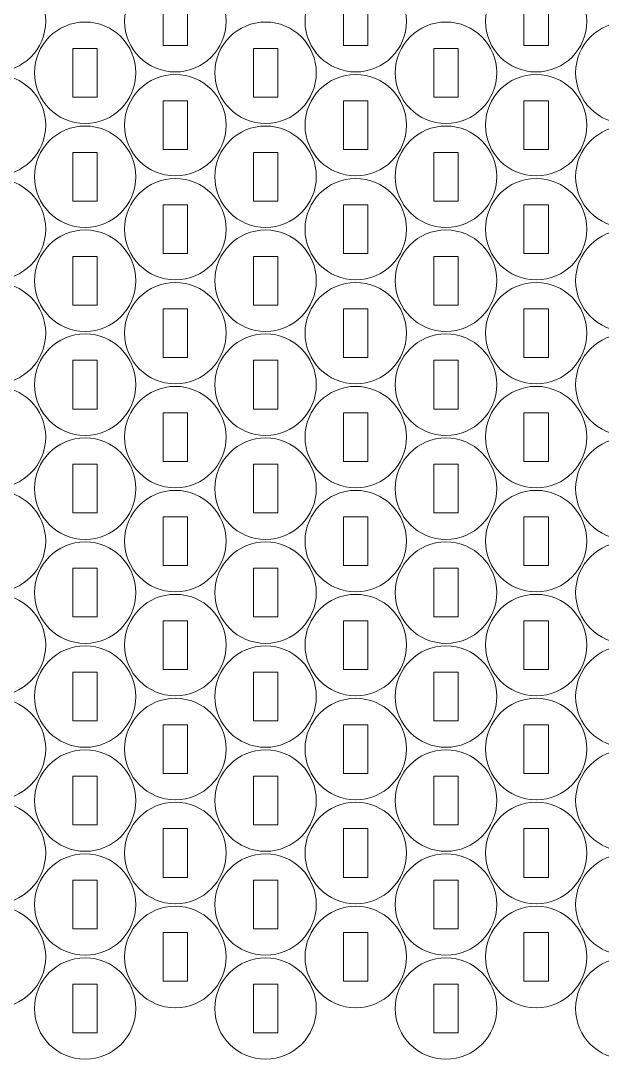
# Model space of a CAD drawing. Header units: millimetres. Extents: x -300 to 301, y -200 to 200.
# Drawn here: x 152.9 to 224.5, y -197.9 to -69.9 of the extents above; entities that cross this region are included whole.
import ezdxf

# ---------------------------------------------------------------- set-up
doc = ezdxf.new("R2010")
doc.units = ezdxf.units.MM
doc.header["$MEASUREMENT"] = 0
doc.layers.add('Camada 1', color=7, linetype='Continuous')

msp = doc.modelspace()

# ---------------------------------------------------------------- linework, layer by layer
at = {"layer": 'Camada 1', "lineweight": 20}
for points in [[(155.9204, -69.9993), (155.9204, -73.451), (153.1221, -76.2493), (149.6704, -76.2493), (149.6704, -76.2493), (146.2187, -76.2493), (143.4204, -73.451), (143.4204, -69.9993), (143.4204, -69.9993), (143.4204, -66.5476), (146.2187, -63.7493), (149.6704, -63.7493), (149.6704, -63.7493), (153.1221, -63.7493), (155.9204, -66.5476), (155.9204, -69.9993)], [(178.1454, -69.9993), (178.1454, -73.451), (175.3471, -76.2493), (171.8954, -76.2493), (171.8954, -76.2493), (168.4437, -76.2493), (165.6454, -73.451), (165.6454, -69.9993), (165.6454, -69.9993), (165.6454, -66.5476), (168.4437, -63.7493), (171.8954, -63.7493), (171.8954, -63.7493), (175.3471, -63.7493), (178.1454, -66.5476), (178.1454, -69.9993)], [(200.3704, -69.9993), (200.3704, -73.451), (197.5721, -76.2493), (194.1204, -76.2493), (194.1204, -76.2493), (190.6687, -76.2493), (187.8704, -73.451), (187.8704, -69.9993), (187.8704, -69.9993), (187.8704, -66.5476), (190.6687, -63.7493), (194.1204, -63.7493), (194.1204, -63.7493), (197.5721, -63.7493), (200.3704, -66.5476), (200.3704, -69.9993)], [(222.5954, -69.9993), (222.5954, -73.451), (219.7971, -76.2493), (216.3454, -76.2493), (216.3454, -76.2493), (212.8937, -76.2493), (210.0954, -73.451), (210.0954, -69.9993), (210.0954, -69.9993), (210.0954, -66.5476), (212.8937, -63.7493), (216.3454, -63.7493), (216.3454, -63.7493), (219.7971, -63.7493), (222.5954, -66.5476), (222.5954, -69.9993)], [(173.3954, -66.9993), (173.3954, -66.9993), (173.3954, -72.9993), (173.3954, -72.9993), (173.3954, -72.9993), (173.3954, -72.9993), (170.3954, -72.9993), (170.3954, -72.9993), (170.3954, -72.9993), (170.3954, -72.9993), (170.3954, -66.9993), (170.3954, -66.9993), (170.3954, -66.9993), (170.3954, -66.9993), (173.3954, -66.9993), (173.3954, -66.9993)], [(195.6204, -66.9993), (195.6204, -66.9993), (195.6204, -72.9993), (195.6204, -72.9993), (195.6204, -72.9993), (195.6204, -72.9993), (192.6204, -72.9993), (192.6204, -72.9993), (192.6204, -72.9993), (192.6204, -72.9993), (192.6204, -66.9993), (192.6204, -66.9993), (192.6204, -66.9993), (192.6204, -66.9993), (195.6204, -66.9993), (195.6204, -66.9993)], [(217.8454, -66.9993), (217.8454, -66.9993), (217.8454, -72.9993), (217.8454, -72.9993), (217.8454, -72.9993), (217.8454, -72.9993), (214.8454, -72.9993), (214.8454, -72.9993), (214.8454, -72.9993), (214.8454, -72.9993), (214.8454, -66.9993), (214.8454, -66.9993), (214.8454, -66.9993), (214.8454, -66.9993), (217.8454, -66.9993), (217.8454, -66.9993)], [(167.0329, -76.3493), (167.0329, -79.801), (164.2346, -82.5993), (160.7829, -82.5993), (160.7829, -82.5993), (157.3312, -82.5993), (154.5329, -79.801), (154.5329, -76.3493), (154.5329, -76.3493), (154.5329, -72.8976), (157.3312, -70.0993), (160.7829, -70.0993), (160.7829, -70.0993), (164.2346, -70.0993), (167.0329, -72.8976), (167.0329, -76.3493)], [(189.2579, -76.3493), (189.2579, -79.801), (186.4596, -82.5993), (183.0079, -82.5993), (183.0079, -82.5993), (179.5562, -82.5993), (176.7579, -79.801), (176.7579, -76.3493), (176.7579, -76.3493), (176.7579, -72.8976), (179.5562, -70.0993), (183.0079, -70.0993), (183.0079, -70.0993), (186.4596, -70.0993), (189.2579, -72.8976), (189.2579, -76.3493)], [(211.4829, -76.3493), (211.4829, -79.801), (208.6846, -82.5993), (205.2329, -82.5993), (205.2329, -82.5993), (201.7812, -82.5993), (198.9829, -79.801), (198.9829, -76.3493), (198.9829, -76.3493), (198.9829, -72.8976), (201.7812, -70.0993), (205.2329, -70.0993), (205.2329, -70.0993), (208.6846, -70.0993), (211.4829, -72.8976), (211.4829, -76.3493)], [(233.7079, -76.3493), (233.7079, -79.801), (230.9096, -82.5993), (227.4579, -82.5993), (227.4579, -82.5993), (224.0062, -82.5993), (221.2079, -79.801), (221.2079, -76.3493), (221.2079, -76.3493), (221.2079, -72.8976), (224.0062, -70.0993), (227.4579, -70.0993), (227.4579, -70.0993), (230.9096, -70.0993), (233.7079, -72.8976), (233.7079, -76.3493)], [(162.2829, -73.3493), (162.2829, -73.3493), (162.2829, -79.3493), (162.2829, -79.3493), (162.2829, -79.3493), (162.2829, -79.3493), (159.2829, -79.3493), (159.2829, -79.3493), (159.2829, -79.3493), (159.2829, -79.3493), (159.2829, -73.3493), (159.2829, -73.3493), (159.2829, -73.3493), (159.2829, -73.3493), (162.2829, -73.3493), (162.2829, -73.3493)], [(184.5079, -73.3493), (184.5079, -73.3493), (184.5079, -79.3493), (184.5079, -79.3493), (184.5079, -79.3493), (184.5079, -79.3493), (181.5079, -79.3493), (181.5079, -79.3493), (181.5079, -79.3493), (181.5079, -79.3493), (181.5079, -73.3493), (181.5079, -73.3493), (181.5079, -73.3493), (181.5079, -73.3493), (184.5079, -73.3493), (184.5079, -73.3493)], [(206.7329, -73.3493), (206.7329, -73.3493), (206.7329, -79.3493), (206.7329, -79.3493), (206.7329, -79.3493), (206.7329, -79.3493), (203.7329, -79.3493), (203.7329, -79.3493), (203.7329, -79.3493), (203.7329, -79.3493), (203.7329, -73.3493), (203.7329, -73.3493), (203.7329, -73.3493), (203.7329, -73.3493), (206.7329, -73.3493), (206.7329, -73.3493)], [(155.9204, -82.811), (155.9204, -86.2627), (153.1221, -89.061), (149.6704, -89.061), (149.6704, -89.061), (146.2187, -89.061), (143.4204, -86.2627), (143.4204, -82.811), (143.4204, -82.811), (143.4204, -79.3593), (146.2187, -76.561), (149.6704, -76.561), (149.6704, -76.561), (153.1221, -76.561), (155.9204, -79.3593), (155.9204, -82.811)], [(178.1454, -82.811), (178.1454, -86.2627), (175.3471, -89.061), (171.8954, -89.061), (171.8954, -89.061), (168.4437, -89.061), (165.6454, -86.2627), (165.6454, -82.811), (165.6454, -82.811), (165.6454, -79.3593), (168.4437, -76.561), (171.8954, -76.561), (171.8954, -76.561), (175.3471, -76.561), (178.1454, -79.3593), (178.1454, -82.811)], [(200.3704, -82.811), (200.3704, -86.2627), (197.5721, -89.061), (194.1204, -89.061), (194.1204, -89.061), (190.6687, -89.061), (187.8704, -86.2627), (187.8704, -82.811), (187.8704, -82.811), (187.8704, -79.3593), (190.6687, -76.561), (194.1204, -76.561), (194.1204, -76.561), (197.5721, -76.561), (200.3704, -79.3593), (200.3704, -82.811)], [(222.5954, -82.811), (222.5954, -86.2627), (219.7971, -89.061), (216.3454, -89.061), (216.3454, -89.061), (212.8937, -89.061), (210.0954, -86.2627), (210.0954, -82.811), (210.0954, -82.811), (210.0954, -79.3593), (212.8937, -76.561), (216.3454, -76.561), (216.3454, -76.561), (219.7971, -76.561), (222.5954, -79.3593), (222.5954, -82.811)], [(173.3954, -79.811), (173.3954, -79.811), (173.3954, -85.811), (173.3954, -85.811), (173.3954, -85.811), (173.3954, -85.811), (170.3954, -85.811), (170.3954, -85.811), (170.3954, -85.811), (170.3954, -85.811), (170.3954, -79.811), (170.3954, -79.811), (170.3954, -79.811), (170.3954, -79.811), (173.3954, -79.811), (173.3954, -79.811)], [(195.6204, -79.811), (195.6204, -79.811), (195.6204, -85.811), (195.6204, -85.811), (195.6204, -85.811), (195.6204, -85.811), (192.6204, -85.811), (192.6204, -85.811), (192.6204, -85.811), (192.6204, -85.811), (192.6204, -79.811), (192.6204, -79.811), (192.6204, -79.811), (192.6204, -79.811), (195.6204, -79.811), (195.6204, -79.811)], [(217.8454, -79.811), (217.8454, -79.811), (217.8454, -85.811), (217.8454, -85.811), (217.8454, -85.811), (217.8454, -85.811), (214.8454, -85.811), (214.8454, -85.811), (214.8454, -85.811), (214.8454, -85.811), (214.8454, -79.811), (214.8454, -79.811), (214.8454, -79.811), (214.8454, -79.811), (217.8454, -79.811), (217.8454, -79.811)], [(167.0329, -89.161), (167.0329, -92.6127), (164.2346, -95.411), (160.7829, -95.411), (160.7829, -95.411), (157.3312, -95.411), (154.5329, -92.6127), (154.5329, -89.161), (154.5329, -89.161), (154.5329, -85.7093), (157.3312, -82.911), (160.7829, -82.911), (160.7829, -82.911), (164.2346, -82.911), (167.0329, -85.7093), (167.0329, -89.161)], [(189.2579, -89.161), (189.2579, -92.6127), (186.4596, -95.411), (183.0079, -95.411), (183.0079, -95.411), (179.5562, -95.411), (176.7579, -92.6127), (176.7579, -89.161), (176.7579, -89.161), (176.7579, -85.7093), (179.5562, -82.911), (183.0079, -82.911), (183.0079, -82.911), (186.4596, -82.911), (189.2579, -85.7093), (189.2579, -89.161)], [(211.4829, -89.161), (211.4829, -92.6127), (208.6846, -95.411), (205.2329, -95.411), (205.2329, -95.411), (201.7812, -95.411), (198.9829, -92.6127), (198.9829, -89.161), (198.9829, -89.161), (198.9829, -85.7093), (201.7812, -82.911), (205.2329, -82.911), (205.2329, -82.911), (208.6846, -82.911), (211.4829, -85.7093), (211.4829, -89.161)], [(233.7079, -89.161), (233.7079, -92.6127), (230.9096, -95.411), (227.4579, -95.411), (227.4579, -95.411), (224.0062, -95.411), (221.2079, -92.6127), (221.2079, -89.161), (221.2079, -89.161), (221.2079, -85.7093), (224.0062, -82.911), (227.4579, -82.911), (227.4579, -82.911), (230.9096, -82.911), (233.7079, -85.7093), (233.7079, -89.161)], [(162.2829, -86.161), (162.2829, -86.161), (162.2829, -92.161), (162.2829, -92.161), (162.2829, -92.161), (162.2829, -92.161), (159.2829, -92.161), (159.2829, -92.161), (159.2829, -92.161), (159.2829, -92.161), (159.2829, -86.161), (159.2829, -86.161), (159.2829, -86.161), (159.2829, -86.161), (162.2829, -86.161), (162.2829, -86.161)], [(184.5079, -86.161), (184.5079, -86.161), (184.5079, -92.161), (184.5079, -92.161), (184.5079, -92.161), (184.5079, -92.161), (181.5079, -92.161), (181.5079, -92.161), (181.5079, -92.161), (181.5079, -92.161), (181.5079, -86.161), (181.5079, -86.161), (181.5079, -86.161), (181.5079, -86.161), (184.5079, -86.161), (184.5079, -86.161)], [(206.7329, -86.161), (206.7329, -86.161), (206.7329, -92.161), (206.7329, -92.161), (206.7329, -92.161), (206.7329, -92.161), (203.7329, -92.161), (203.7329, -92.161), (203.7329, -92.161), (203.7329, -92.161), (203.7329, -86.161), (203.7329, -86.161), (203.7329, -86.161), (203.7329, -86.161), (206.7329, -86.161), (206.7329, -86.161)], [(155.9204, -95.6227), (155.9204, -99.0744), (153.1221, -101.8727), (149.6704, -101.8727), (149.6704, -101.8727), (146.2187, -101.8727), (143.4204, -99.0744), (143.4204, -95.6227), (143.4204, -95.6227), (143.4204, -92.171), (146.2187, -89.3727), (149.6704, -89.3727), (149.6704, -89.3727), (153.1221, -89.3727), (155.9204, -92.171), (155.9204, -95.6227)], [(178.1454, -95.6227), (178.1454, -99.0744), (175.3471, -101.8727), (171.8954, -101.8727), (171.8954, -101.8727), (168.4437, -101.8727), (165.6454, -99.0744), (165.6454, -95.6227), (165.6454, -95.6227), (165.6454, -92.171), (168.4437, -89.3727), (171.8954, -89.3727), (171.8954, -89.3727), (175.3471, -89.3727), (178.1454, -92.171), (178.1454, -95.6227)], [(200.3704, -95.6227), (200.3704, -99.0744), (197.5721, -101.8727), (194.1204, -101.8727), (194.1204, -101.8727), (190.6687, -101.8727), (187.8704, -99.0744), (187.8704, -95.6227), (187.8704, -95.6227), (187.8704, -92.171), (190.6687, -89.3727), (194.1204, -89.3727), (194.1204, -89.3727), (197.5721, -89.3727), (200.3704, -92.171), (200.3704, -95.6227)], [(222.5954, -95.6227), (222.5954, -99.0744), (219.7971, -101.8727), (216.3454, -101.8727), (216.3454, -101.8727), (212.8937, -101.8727), (210.0954, -99.0744), (210.0954, -95.6227), (210.0954, -95.6227), (210.0954, -92.171), (212.8937, -89.3727), (216.3454, -89.3727), (216.3454, -89.3727), (219.7971, -89.3727), (222.5954, -92.171), (222.5954, -95.6227)], [(173.3954, -92.6227), (173.3954, -92.6227), (173.3954, -98.6227), (173.3954, -98.6227), (173.3954, -98.6227), (173.3954, -98.6227), (170.3954, -98.6227), (170.3954, -98.6227), (170.3954, -98.6227), (170.3954, -98.6227), (170.3954, -92.6227), (170.3954, -92.6227), (170.3954, -92.6227), (170.3954, -92.6227), (173.3954, -92.6227), (173.3954, -92.6227)], [(195.6204, -92.6227), (195.6204, -92.6227), (195.6204, -98.6227), (195.6204, -98.6227), (195.6204, -98.6227), (195.6204, -98.6227), (192.6204, -98.6227), (192.6204, -98.6227), (192.6204, -98.6227), (192.6204, -98.6227), (192.6204, -92.6227), (192.6204, -92.6227), (192.6204, -92.6227), (192.6204, -92.6227), (195.6204, -92.6227), (195.6204, -92.6227)], [(217.8454, -92.6227), (217.8454, -92.6227), (217.8454, -98.6227), (217.8454, -98.6227), (217.8454, -98.6227), (217.8454, -98.6227), (214.8454, -98.6227), (214.8454, -98.6227), (214.8454, -98.6227), (214.8454, -98.6227), (214.8454, -92.6227), (214.8454, -92.6227), (214.8454, -92.6227), (214.8454, -92.6227), (217.8454, -92.6227), (217.8454, -92.6227)], [(167.0329, -101.9727), (167.0329, -105.4244), (164.2346, -108.2227), (160.7829, -108.2227), (160.7829, -108.2227), (157.3312, -108.2227), (154.5329, -105.4244), (154.5329, -101.9727), (154.5329, -101.9727), (154.5329, -98.521), (157.3312, -95.7227), (160.7829, -95.7227), (160.7829, -95.7227), (164.2346, -95.7227), (167.0329, -98.521), (167.0329, -101.9727)], [(189.2579, -101.9727), (189.2579, -105.4244), (186.4596, -108.2227), (183.0079, -108.2227), (183.0079, -108.2227), (179.5562, -108.2227), (176.7579, -105.4244), (176.7579, -101.9727), (176.7579, -101.9727), (176.7579, -98.521), (179.5562, -95.7227), (183.0079, -95.7227), (183.0079, -95.7227), (186.4596, -95.7227), (189.2579, -98.521), (189.2579, -101.9727)], [(211.4829, -101.9727), (211.4829, -105.4244), (208.6846, -108.2227), (205.2329, -108.2227), (205.2329, -108.2227), (201.7812, -108.2227), (198.9829, -105.4244), (198.9829, -101.9727), (198.9829, -101.9727), (198.9829, -98.521), (201.7812, -95.7227), (205.2329, -95.7227), (205.2329, -95.7227), (208.6846, -95.7227), (211.4829, -98.521), (211.4829, -101.9727)], [(233.7079, -101.9727), (233.7079, -105.4244), (230.9096, -108.2227), (227.4579, -108.2227), (227.4579, -108.2227), (224.0062, -108.2227), (221.2079, -105.4244), (221.2079, -101.9727), (221.2079, -101.9727), (221.2079, -98.521), (224.0062, -95.7227), (227.4579, -95.7227), (227.4579, -95.7227), (230.9096, -95.7227), (233.7079, -98.521), (233.7079, -101.9727)], [(162.2829, -98.9727), (162.2829, -98.9727), (162.2829, -104.9727), (162.2829, -104.9727), (162.2829, -104.9727), (162.2829, -104.9727), (159.2829, -104.9727), (159.2829, -104.9727), (159.2829, -104.9727), (159.2829, -104.9727), (159.2829, -98.9727), (159.2829, -98.9727), (159.2829, -98.9727), (159.2829, -98.9727), (162.2829, -98.9727), (162.2829, -98.9727)], [(184.5079, -98.9727), (184.5079, -98.9727), (184.5079, -104.9727), (184.5079, -104.9727), (184.5079, -104.9727), (184.5079, -104.9727), (181.5079, -104.9727), (181.5079, -104.9727), (181.5079, -104.9727), (181.5079, -104.9727), (181.5079, -98.9727), (181.5079, -98.9727), (181.5079, -98.9727), (181.5079, -98.9727), (184.5079, -98.9727), (184.5079, -98.9727)], [(206.7329, -98.9727), (206.7329, -98.9727), (206.7329, -104.9727), (206.7329, -104.9727), (206.7329, -104.9727), (206.7329, -104.9727), (203.7329, -104.9727), (203.7329, -104.9727), (203.7329, -104.9727), (203.7329, -104.9727), (203.7329, -98.9727), (203.7329, -98.9727), (203.7329, -98.9727), (203.7329, -98.9727), (206.7329, -98.9727), (206.7329, -98.9727)], [(155.9204, -108.4344), (155.9204, -111.8861), (153.1221, -114.6844), (149.6704, -114.6844), (149.6704, -114.6844), (146.2187, -114.6844), (143.4204, -111.8861), (143.4204, -108.4344), (143.4204, -108.4344), (143.4204, -104.9827), (146.2187, -102.1844), (149.6704, -102.1844), (149.6704, -102.1844), (153.1221, -102.1844), (155.9204, -104.9827), (155.9204, -108.4344)], [(178.1454, -108.4344), (178.1454, -111.8861), (175.3471, -114.6844), (171.8954, -114.6844), (171.8954, -114.6844), (168.4437, -114.6844), (165.6454, -111.8861), (165.6454, -108.4344), (165.6454, -108.4344), (165.6454, -104.9827), (168.4437, -102.1844), (171.8954, -102.1844), (171.8954, -102.1844), (175.3471, -102.1844), (178.1454, -104.9827), (178.1454, -108.4344)], [(200.3704, -108.4344), (200.3704, -111.8861), (197.5721, -114.6844), (194.1204, -114.6844), (194.1204, -114.6844), (190.6687, -114.6844), (187.8704, -111.8861), (187.8704, -108.4344), (187.8704, -108.4344), (187.8704, -104.9827), (190.6687, -102.1844), (194.1204, -102.1844), (194.1204, -102.1844), (197.5721, -102.1844), (200.3704, -104.9827), (200.3704, -108.4344)], [(222.5954, -108.4344), (222.5954, -111.8861), (219.7971, -114.6844), (216.3454, -114.6844), (216.3454, -114.6844), (212.8937, -114.6844), (210.0954, -111.8861), (210.0954, -108.4344), (210.0954, -108.4344), (210.0954, -104.9827), (212.8937, -102.1844), (216.3454, -102.1844), (216.3454, -102.1844), (219.7971, -102.1844), (222.5954, -104.9827), (222.5954, -108.4344)], [(173.3954, -105.4344), (173.3954, -105.4344), (173.3954, -111.4344), (173.3954, -111.4344), (173.3954, -111.4344), (173.3954, -111.4344), (170.3954, -111.4344), (170.3954, -111.4344), (170.3954, -111.4344), (170.3954, -111.4344), (170.3954, -105.4344), (170.3954, -105.4344), (170.3954, -105.4344), (170.3954, -105.4344), (173.3954, -105.4344), (173.3954, -105.4344)], [(195.6204, -105.4344), (195.6204, -105.4344), (195.6204, -111.4344), (195.6204, -111.4344), (195.6204, -111.4344), (195.6204, -111.4344), (192.6204, -111.4344), (192.6204, -111.4344), (192.6204, -111.4344), (192.6204, -111.4344), (192.6204, -105.4344), (192.6204, -105.4344), (192.6204, -105.4344), (192.6204, -105.4344), (195.6204, -105.4344), (195.6204, -105.4344)], [(217.8454, -105.4344), (217.8454, -105.4344), (217.8454, -111.4344), (217.8454, -111.4344), (217.8454, -111.4344), (217.8454, -111.4344), (214.8454, -111.4344), (214.8454, -111.4344), (214.8454, -111.4344), (214.8454, -111.4344), (214.8454, -105.4344), (214.8454, -105.4344), (214.8454, -105.4344), (214.8454, -105.4344), (217.8454, -105.4344), (217.8454, -105.4344)], [(167.0329, -114.7844), (167.0329, -118.2361), (164.2346, -121.0344), (160.7829, -121.0344), (160.7829, -121.0344), (157.3312, -121.0344), (154.5329, -118.2361), (154.5329, -114.7844), (154.5329, -114.7844), (154.5329, -111.3327), (157.3312, -108.5344), (160.7829, -108.5344), (160.7829, -108.5344), (164.2346, -108.5344), (167.0329, -111.3327), (167.0329, -114.7844)], [(189.2579, -114.7844), (189.2579, -118.2361), (186.4596, -121.0344), (183.0079, -121.0344), (183.0079, -121.0344), (179.5562, -121.0344), (176.7579, -118.2361), (176.7579, -114.7844), (176.7579, -114.7844), (176.7579, -111.3327), (179.5562, -108.5344), (183.0079, -108.5344), (183.0079, -108.5344), (186.4596, -108.5344), (189.2579, -111.3327), (189.2579, -114.7844)], [(211.4829, -114.7844), (211.4829, -118.2361), (208.6846, -121.0344), (205.2329, -121.0344), (205.2329, -121.0344), (201.7812, -121.0344), (198.9829, -118.2361), (198.9829, -114.7844), (198.9829, -114.7844), (198.9829, -111.3327), (201.7812, -108.5344), (205.2329, -108.5344), (205.2329, -108.5344), (208.6846, -108.5344), (211.4829, -111.3327), (211.4829, -114.7844)], [(233.7079, -114.7844), (233.7079, -118.2361), (230.9096, -121.0344), (227.4579, -121.0344), (227.4579, -121.0344), (224.0062, -121.0344), (221.2079, -118.2361), (221.2079, -114.7844), (221.2079, -114.7844), (221.2079, -111.3327), (224.0062, -108.5344), (227.4579, -108.5344), (227.4579, -108.5344), (230.9096, -108.5344), (233.7079, -111.3327), (233.7079, -114.7844)], [(162.2829, -111.7844), (162.2829, -111.7844), (162.2829, -117.7844), (162.2829, -117.7844), (162.2829, -117.7844), (162.2829, -117.7844), (159.2829, -117.7844), (159.2829, -117.7844), (159.2829, -117.7844), (159.2829, -117.7844), (159.2829, -111.7844), (159.2829, -111.7844), (159.2829, -111.7844), (159.2829, -111.7844), (162.2829, -111.7844), (162.2829, -111.7844)], [(184.5079, -111.7844), (184.5079, -111.7844), (184.5079, -117.7844), (184.5079, -117.7844), (184.5079, -117.7844), (184.5079, -117.7844), (181.5079, -117.7844), (181.5079, -117.7844), (181.5079, -117.7844), (181.5079, -117.7844), (181.5079, -111.7844), (181.5079, -111.7844), (181.5079, -111.7844), (181.5079, -111.7844), (184.5079, -111.7844), (184.5079, -111.7844)], [(206.7329, -111.7844), (206.7329, -111.7844), (206.7329, -117.7844), (206.7329, -117.7844), (206.7329, -117.7844), (206.7329, -117.7844), (203.7329, -117.7844), (203.7329, -117.7844), (203.7329, -117.7844), (203.7329, -117.7844), (203.7329, -111.7844), (203.7329, -111.7844), (203.7329, -111.7844), (203.7329, -111.7844), (206.7329, -111.7844), (206.7329, -111.7844)], [(155.9204, -121.2461), (155.9204, -124.6978), (153.1221, -127.4961), (149.6704, -127.4961), (149.6704, -127.4961), (146.2187, -127.4961), (143.4204, -124.6978), (143.4204, -121.2461), (143.4204, -121.2461), (143.4204, -117.7944), (146.2187, -114.9961), (149.6704, -114.9961), (149.6704, -114.9961), (153.1221, -114.9961), (155.9204, -117.7944), (155.9204, -121.2461)], [(178.1454, -121.2461), (178.1454, -124.6978), (175.3471, -127.4961), (171.8954, -127.4961), (171.8954, -127.4961), (168.4437, -127.4961), (165.6454, -124.6978), (165.6454, -121.2461), (165.6454, -121.2461), (165.6454, -117.7944), (168.4437, -114.9961), (171.8954, -114.9961), (171.8954, -114.9961), (175.3471, -114.9961), (178.1454, -117.7944), (178.1454, -121.2461)], [(200.3704, -121.2461), (200.3704, -124.6978), (197.5721, -127.4961), (194.1204, -127.4961), (194.1204, -127.4961), (190.6687, -127.4961), (187.8704, -124.6978), (187.8704, -121.2461), (187.8704, -121.2461), (187.8704, -117.7944), (190.6687, -114.9961), (194.1204, -114.9961), (194.1204, -114.9961), (197.5721, -114.9961), (200.3704, -117.7944), (200.3704, -121.2461)], [(222.5954, -121.2461), (222.5954, -124.6978), (219.7971, -127.4961), (216.3454, -127.4961), (216.3454, -127.4961), (212.8937, -127.4961), (210.0954, -124.6978), (210.0954, -121.2461), (210.0954, -121.2461), (210.0954, -117.7944), (212.8937, -114.9961), (216.3454, -114.9961), (216.3454, -114.9961), (219.7971, -114.9961), (222.5954, -117.7944), (222.5954, -121.2461)], [(173.3954, -118.2461), (173.3954, -118.2461), (173.3954, -124.2461), (173.3954, -124.2461), (173.3954, -124.2461), (173.3954, -124.2461), (170.3954, -124.2461), (170.3954, -124.2461), (170.3954, -124.2461), (170.3954, -124.2461), (170.3954, -118.2461), (170.3954, -118.2461), (170.3954, -118.2461), (170.3954, -118.2461), (173.3954, -118.2461), (173.3954, -118.2461)], [(195.6204, -118.2461), (195.6204, -118.2461), (195.6204, -124.2461), (195.6204, -124.2461), (195.6204, -124.2461), (195.6204, -124.2461), (192.6204, -124.2461), (192.6204, -124.2461), (192.6204, -124.2461), (192.6204, -124.2461), (192.6204, -118.2461), (192.6204, -118.2461), (192.6204, -118.2461), (192.6204, -118.2461), (195.6204, -118.2461), (195.6204, -118.2461)], [(217.8454, -118.2461), (217.8454, -118.2461), (217.8454, -124.2461), (217.8454, -124.2461), (217.8454, -124.2461), (217.8454, -124.2461), (214.8454, -124.2461), (214.8454, -124.2461), (214.8454, -124.2461), (214.8454, -124.2461), (214.8454, -118.2461), (214.8454, -118.2461), (214.8454, -118.2461), (214.8454, -118.2461), (217.8454, -118.2461), (217.8454, -118.2461)], [(167.0329, -127.5961), (167.0329, -131.0478), (164.2346, -133.8461), (160.7829, -133.8461), (160.7829, -133.8461), (157.3312, -133.8461), (154.5329, -131.0478), (154.5329, -127.5961), (154.5329, -127.5961), (154.5329, -124.1444), (157.3312, -121.3461), (160.7829, -121.3461), (160.7829, -121.3461), (164.2346, -121.3461), (167.0329, -124.1444), (167.0329, -127.5961)], [(189.2579, -127.5961), (189.2579, -131.0478), (186.4596, -133.8461), (183.0079, -133.8461), (183.0079, -133.8461), (179.5562, -133.8461), (176.7579, -131.0478), (176.7579, -127.5961), (176.7579, -127.5961), (176.7579, -124.1444), (179.5562, -121.3461), (183.0079, -121.3461), (183.0079, -121.3461), (186.4596, -121.3461), (189.2579, -124.1444), (189.2579, -127.5961)], [(211.4829, -127.5961), (211.4829, -131.0478), (208.6846, -133.8461), (205.2329, -133.8461), (205.2329, -133.8461), (201.7812, -133.8461), (198.9829, -131.0478), (198.9829, -127.5961), (198.9829, -127.5961), (198.9829, -124.1444), (201.7812, -121.3461), (205.2329, -121.3461), (205.2329, -121.3461), (208.6846, -121.3461), (211.4829, -124.1444), (211.4829, -127.5961)], [(233.7079, -127.5961), (233.7079, -131.0478), (230.9096, -133.8461), (227.4579, -133.8461), (227.4579, -133.8461), (224.0062, -133.8461), (221.2079, -131.0478), (221.2079, -127.5961), (221.2079, -127.5961), (221.2079, -124.1444), (224.0062, -121.3461), (227.4579, -121.3461), (227.4579, -121.3461), (230.9096, -121.3461), (233.7079, -124.1444), (233.7079, -127.5961)], [(162.2829, -124.5961), (162.2829, -124.5961), (162.2829, -130.5961), (162.2829, -130.5961), (162.2829, -130.5961), (162.2829, -130.5961), (159.2829, -130.5961), (159.2829, -130.5961), (159.2829, -130.5961), (159.2829, -130.5961), (159.2829, -124.5961), (159.2829, -124.5961), (159.2829, -124.5961), (159.2829, -124.5961), (162.2829, -124.5961), (162.2829, -124.5961)], [(184.5079, -124.5961), (184.5079, -124.5961), (184.5079, -130.5961), (184.5079, -130.5961), (184.5079, -130.5961), (184.5079, -130.5961), (181.5079, -130.5961), (181.5079, -130.5961), (181.5079, -130.5961), (181.5079, -130.5961), (181.5079, -124.5961), (181.5079, -124.5961), (181.5079, -124.5961), (181.5079, -124.5961), (184.5079, -124.5961), (184.5079, -124.5961)], [(206.7329, -124.5961), (206.7329, -124.5961), (206.7329, -130.5961), (206.7329, -130.5961), (206.7329, -130.5961), (206.7329, -130.5961), (203.7329, -130.5961), (203.7329, -130.5961), (203.7329, -130.5961), (203.7329, -130.5961), (203.7329, -124.5961), (203.7329, -124.5961), (203.7329, -124.5961), (203.7329, -124.5961), (206.7329, -124.5961), (206.7329, -124.5961)], [(155.9204, -134.0578), (155.9204, -137.5095), (153.1221, -140.3078), (149.6704, -140.3078), (149.6704, -140.3078), (146.2187, -140.3078), (143.4204, -137.5095), (143.4204, -134.0578), (143.4204, -134.0578), (143.4204, -130.6061), (146.2187, -127.8078), (149.6704, -127.8078), (149.6704, -127.8078), (153.1221, -127.8078), (155.9204, -130.6061), (155.9204, -134.0578)], [(178.1454, -134.0578), (178.1454, -137.5095), (175.3471, -140.3078), (171.8954, -140.3078), (171.8954, -140.3078), (168.4437, -140.3078), (165.6454, -137.5095), (165.6454, -134.0578), (165.6454, -134.0578), (165.6454, -130.6061), (168.4437, -127.8078), (171.8954, -127.8078), (171.8954, -127.8078), (175.3471, -127.8078), (178.1454, -130.6061), (178.1454, -134.0578)], [(200.3704, -134.0578), (200.3704, -137.5095), (197.5721, -140.3078), (194.1204, -140.3078), (194.1204, -140.3078), (190.6687, -140.3078), (187.8704, -137.5095), (187.8704, -134.0578), (187.8704, -134.0578), (187.8704, -130.6061), (190.6687, -127.8078), (194.1204, -127.8078), (194.1204, -127.8078), (197.5721, -127.8078), (200.3704, -130.6061), (200.3704, -134.0578)], [(222.5954, -134.0578), (222.5954, -137.5095), (219.7971, -140.3078), (216.3454, -140.3078), (216.3454, -140.3078), (212.8937, -140.3078), (210.0954, -137.5095), (210.0954, -134.0578), (210.0954, -134.0578), (210.0954, -130.6061), (212.8937, -127.8078), (216.3454, -127.8078), (216.3454, -127.8078), (219.7971, -127.8078), (222.5954, -130.6061), (222.5954, -134.0578)], [(173.3954, -131.0578), (173.3954, -131.0578), (173.3954, -137.0578), (173.3954, -137.0578), (173.3954, -137.0578), (173.3954, -137.0578), (170.3954, -137.0578), (170.3954, -137.0578), (170.3954, -137.0578), (170.3954, -137.0578), (170.3954, -131.0578), (170.3954, -131.0578), (170.3954, -131.0578), (170.3954, -131.0578), (173.3954, -131.0578), (173.3954, -131.0578)], [(195.6204, -131.0578), (195.6204, -131.0578), (195.6204, -137.0578), (195.6204, -137.0578), (195.6204, -137.0578), (195.6204, -137.0578), (192.6204, -137.0578), (192.6204, -137.0578), (192.6204, -137.0578), (192.6204, -137.0578), (192.6204, -131.0578), (192.6204, -131.0578), (192.6204, -131.0578), (192.6204, -131.0578), (195.6204, -131.0578), (195.6204, -131.0578)], [(217.8454, -131.0578), (217.8454, -131.0578), (217.8454, -137.0578), (217.8454, -137.0578), (217.8454, -137.0578), (217.8454, -137.0578), (214.8454, -137.0578), (214.8454, -137.0578), (214.8454, -137.0578), (214.8454, -137.0578), (214.8454, -131.0578), (214.8454, -131.0578), (214.8454, -131.0578), (214.8454, -131.0578), (217.8454, -131.0578), (217.8454, -131.0578)], [(167.0329, -140.4078), (167.0329, -143.8595), (164.2346, -146.6578), (160.7829, -146.6578), (160.7829, -146.6578), (157.3312, -146.6578), (154.5329, -143.8595), (154.5329, -140.4078), (154.5329, -140.4078), (154.5329, -136.9561), (157.3312, -134.1578), (160.7829, -134.1578), (160.7829, -134.1578), (164.2346, -134.1578), (167.0329, -136.9561), (167.0329, -140.4078)], [(189.2579, -140.4078), (189.2579, -143.8595), (186.4596, -146.6578), (183.0079, -146.6578), (183.0079, -146.6578), (179.5562, -146.6578), (176.7579, -143.8595), (176.7579, -140.4078), (176.7579, -140.4078), (176.7579, -136.9561), (179.5562, -134.1578), (183.0079, -134.1578), (183.0079, -134.1578), (186.4596, -134.1578), (189.2579, -136.9561), (189.2579, -140.4078)], [(211.4829, -140.4078), (211.4829, -143.8595), (208.6846, -146.6578), (205.2329, -146.6578), (205.2329, -146.6578), (201.7812, -146.6578), (198.9829, -143.8595), (198.9829, -140.4078), (198.9829, -140.4078), (198.9829, -136.9561), (201.7812, -134.1578), (205.2329, -134.1578), (205.2329, -134.1578), (208.6846, -134.1578), (211.4829, -136.9561), (211.4829, -140.4078)], [(233.7079, -140.4078), (233.7079, -143.8595), (230.9096, -146.6578), (227.4579, -146.6578), (227.4579, -146.6578), (224.0062, -146.6578), (221.2079, -143.8595), (221.2079, -140.4078), (221.2079, -140.4078), (221.2079, -136.9561), (224.0062, -134.1578), (227.4579, -134.1578), (227.4579, -134.1578), (230.9096, -134.1578), (233.7079, -136.9561), (233.7079, -140.4078)], [(162.2829, -137.4078), (162.2829, -137.4078), (162.2829, -143.4078), (162.2829, -143.4078), (162.2829, -143.4078), (162.2829, -143.4078), (159.2829, -143.4078), (159.2829, -143.4078), (159.2829, -143.4078), (159.2829, -143.4078), (159.2829, -137.4078), (159.2829, -137.4078), (159.2829, -137.4078), (159.2829, -137.4078), (162.2829, -137.4078), (162.2829, -137.4078)], [(184.5079, -137.4078), (184.5079, -137.4078), (184.5079, -143.4078), (184.5079, -143.4078), (184.5079, -143.4078), (184.5079, -143.4078), (181.5079, -143.4078), (181.5079, -143.4078), (181.5079, -143.4078), (181.5079, -143.4078), (181.5079, -137.4078), (181.5079, -137.4078), (181.5079, -137.4078), (181.5079, -137.4078), (184.5079, -137.4078), (184.5079, -137.4078)], [(206.7329, -137.4078), (206.7329, -137.4078), (206.7329, -143.4078), (206.7329, -143.4078), (206.7329, -143.4078), (206.7329, -143.4078), (203.7329, -143.4078), (203.7329, -143.4078), (203.7329, -143.4078), (203.7329, -143.4078), (203.7329, -137.4078), (203.7329, -137.4078), (203.7329, -137.4078), (203.7329, -137.4078), (206.7329, -137.4078), (206.7329, -137.4078)], [(155.9204, -146.8695), (155.9204, -150.3212), (153.1221, -153.1195), (149.6704, -153.1195), (149.6704, -153.1195), (146.2187, -153.1195), (143.4204, -150.3212), (143.4204, -146.8695), (143.4204, -146.8695), (143.4204, -143.4178), (146.2187, -140.6195), (149.6704, -140.6195), (149.6704, -140.6195), (153.1221, -140.6195), (155.9204, -143.4178), (155.9204, -146.8695)], [(178.1454, -146.8695), (178.1454, -150.3212), (175.3471, -153.1195), (171.8954, -153.1195), (171.8954, -153.1195), (168.4437, -153.1195), (165.6454, -150.3212), (165.6454, -146.8695), (165.6454, -146.8695), (165.6454, -143.4178), (168.4437, -140.6195), (171.8954, -140.6195), (171.8954, -140.6195), (175.3471, -140.6195), (178.1454, -143.4178), (178.1454, -146.8695)], [(200.3704, -146.8695), (200.3704, -150.3212), (197.5721, -153.1195), (194.1204, -153.1195), (194.1204, -153.1195), (190.6687, -153.1195), (187.8704, -150.3212), (187.8704, -146.8695), (187.8704, -146.8695), (187.8704, -143.4178), (190.6687, -140.6195), (194.1204, -140.6195), (194.1204, -140.6195), (197.5721, -140.6195), (200.3704, -143.4178), (200.3704, -146.8695)], [(222.5954, -146.8695), (222.5954, -150.3212), (219.7971, -153.1195), (216.3454, -153.1195), (216.3454, -153.1195), (212.8937, -153.1195), (210.0954, -150.3212), (210.0954, -146.8695), (210.0954, -146.8695), (210.0954, -143.4178), (212.8937, -140.6195), (216.3454, -140.6195), (216.3454, -140.6195), (219.7971, -140.6195), (222.5954, -143.4178), (222.5954, -146.8695)], [(173.3954, -143.8695), (173.3954, -143.8695), (173.3954, -149.8695), (173.3954, -149.8695), (173.3954, -149.8695), (173.3954, -149.8695), (170.3954, -149.8695), (170.3954, -149.8695), (170.3954, -149.8695), (170.3954, -149.8695), (170.3954, -143.8695), (170.3954, -143.8695), (170.3954, -143.8695), (170.3954, -143.8695), (173.3954, -143.8695), (173.3954, -143.8695)], [(195.6204, -143.8695), (195.6204, -143.8695), (195.6204, -149.8695), (195.6204, -149.8695), (195.6204, -149.8695), (195.6204, -149.8695), (192.6204, -149.8695), (192.6204, -149.8695), (192.6204, -149.8695), (192.6204, -149.8695), (192.6204, -143.8695), (192.6204, -143.8695), (192.6204, -143.8695), (192.6204, -143.8695), (195.6204, -143.8695), (195.6204, -143.8695)], [(217.8454, -143.8695), (217.8454, -143.8695), (217.8454, -149.8695), (217.8454, -149.8695), (217.8454, -149.8695), (217.8454, -149.8695), (214.8454, -149.8695), (214.8454, -149.8695), (214.8454, -149.8695), (214.8454, -149.8695), (214.8454, -143.8695), (214.8454, -143.8695), (214.8454, -143.8695), (214.8454, -143.8695), (217.8454, -143.8695), (217.8454, -143.8695)], [(167.0329, -153.2195), (167.0329, -156.6712), (164.2346, -159.4695), (160.7829, -159.4695), (160.7829, -159.4695), (157.3312, -159.4695), (154.5329, -156.6712), (154.5329, -153.2195), (154.5329, -153.2195), (154.5329, -149.7678), (157.3312, -146.9695), (160.7829, -146.9695), (160.7829, -146.9695), (164.2346, -146.9695), (167.0329, -149.7678), (167.0329, -153.2195)], [(189.2579, -153.2195), (189.2579, -156.6712), (186.4596, -159.4695), (183.0079, -159.4695), (183.0079, -159.4695), (179.5562, -159.4695), (176.7579, -156.6712), (176.7579, -153.2195), (176.7579, -153.2195), (176.7579, -149.7678), (179.5562, -146.9695), (183.0079, -146.9695), (183.0079, -146.9695), (186.4596, -146.9695), (189.2579, -149.7678), (189.2579, -153.2195)], [(211.4829, -153.2195), (211.4829, -156.6712), (208.6846, -159.4695), (205.2329, -159.4695), (205.2329, -159.4695), (201.7812, -159.4695), (198.9829, -156.6712), (198.9829, -153.2195), (198.9829, -153.2195), (198.9829, -149.7678), (201.7812, -146.9695), (205.2329, -146.9695), (205.2329, -146.9695), (208.6846, -146.9695), (211.4829, -149.7678), (211.4829, -153.2195)], [(233.7079, -153.2195), (233.7079, -156.6712), (230.9096, -159.4695), (227.4579, -159.4695), (227.4579, -159.4695), (224.0062, -159.4695), (221.2079, -156.6712), (221.2079, -153.2195), (221.2079, -153.2195), (221.2079, -149.7678), (224.0062, -146.9695), (227.4579, -146.9695), (227.4579, -146.9695), (230.9096, -146.9695), (233.7079, -149.7678), (233.7079, -153.2195)], [(162.2829, -150.2195), (162.2829, -150.2195), (162.2829, -156.2195), (162.2829, -156.2195), (162.2829, -156.2195), (162.2829, -156.2195), (159.2829, -156.2195), (159.2829, -156.2195), (159.2829, -156.2195), (159.2829, -156.2195), (159.2829, -150.2195), (159.2829, -150.2195), (159.2829, -150.2195), (159.2829, -150.2195), (162.2829, -150.2195), (162.2829, -150.2195)], [(184.5079, -150.2195), (184.5079, -150.2195), (184.5079, -156.2195), (184.5079, -156.2195), (184.5079, -156.2195), (184.5079, -156.2195), (181.5079, -156.2195), (181.5079, -156.2195), (181.5079, -156.2195), (181.5079, -156.2195), (181.5079, -150.2195), (181.5079, -150.2195), (181.5079, -150.2195), (181.5079, -150.2195), (184.5079, -150.2195), (184.5079, -150.2195)], [(206.7329, -150.2195), (206.7329, -150.2195), (206.7329, -156.2195), (206.7329, -156.2195), (206.7329, -156.2195), (206.7329, -156.2195), (203.7329, -156.2195), (203.7329, -156.2195), (203.7329, -156.2195), (203.7329, -156.2195), (203.7329, -150.2195), (203.7329, -150.2195), (203.7329, -150.2195), (203.7329, -150.2195), (206.7329, -150.2195), (206.7329, -150.2195)], [(155.9204, -159.6812), (155.9204, -163.1329), (153.1221, -165.9312), (149.6704, -165.9312), (149.6704, -165.9312), (146.2187, -165.9312), (143.4204, -163.1329), (143.4204, -159.6812), (143.4204, -159.6812), (143.4204, -156.2295), (146.2187, -153.4312), (149.6704, -153.4312), (149.6704, -153.4312), (153.1221, -153.4312), (155.9204, -156.2295), (155.9204, -159.6812)], [(178.1454, -159.6812), (178.1454, -163.1329), (175.3471, -165.9312), (171.8954, -165.9312), (171.8954, -165.9312), (168.4437, -165.9312), (165.6454, -163.1329), (165.6454, -159.6812), (165.6454, -159.6812), (165.6454, -156.2295), (168.4437, -153.4312), (171.8954, -153.4312), (171.8954, -153.4312), (175.3471, -153.4312), (178.1454, -156.2295), (178.1454, -159.6812)], [(200.3704, -159.6812), (200.3704, -163.1329), (197.5721, -165.9312), (194.1204, -165.9312), (194.1204, -165.9312), (190.6687, -165.9312), (187.8704, -163.1329), (187.8704, -159.6812), (187.8704, -159.6812), (187.8704, -156.2295), (190.6687, -153.4312), (194.1204, -153.4312), (194.1204, -153.4312), (197.5721, -153.4312), (200.3704, -156.2295), (200.3704, -159.6812)], [(222.5954, -159.6812), (222.5954, -163.1329), (219.7971, -165.9312), (216.3454, -165.9312), (216.3454, -165.9312), (212.8937, -165.9312), (210.0954, -163.1329), (210.0954, -159.6812), (210.0954, -159.6812), (210.0954, -156.2295), (212.8937, -153.4312), (216.3454, -153.4312), (216.3454, -153.4312), (219.7971, -153.4312), (222.5954, -156.2295), (222.5954, -159.6812)], [(173.3954, -156.6812), (173.3954, -156.6812), (173.3954, -162.6812), (173.3954, -162.6812), (173.3954, -162.6812), (173.3954, -162.6812), (170.3954, -162.6812), (170.3954, -162.6812), (170.3954, -162.6812), (170.3954, -162.6812), (170.3954, -156.6812), (170.3954, -156.6812), (170.3954, -156.6812), (170.3954, -156.6812), (173.3954, -156.6812), (173.3954, -156.6812)], [(195.6204, -156.6812), (195.6204, -156.6812), (195.6204, -162.6812), (195.6204, -162.6812), (195.6204, -162.6812), (195.6204, -162.6812), (192.6204, -162.6812), (192.6204, -162.6812), (192.6204, -162.6812), (192.6204, -162.6812), (192.6204, -156.6812), (192.6204, -156.6812), (192.6204, -156.6812), (192.6204, -156.6812), (195.6204, -156.6812), (195.6204, -156.6812)], [(217.8454, -156.6812), (217.8454, -156.6812), (217.8454, -162.6812), (217.8454, -162.6812), (217.8454, -162.6812), (217.8454, -162.6812), (214.8454, -162.6812), (214.8454, -162.6812), (214.8454, -162.6812), (214.8454, -162.6812), (214.8454, -156.6812), (214.8454, -156.6812), (214.8454, -156.6812), (214.8454, -156.6812), (217.8454, -156.6812), (217.8454, -156.6812)], [(167.0329, -166.0312), (167.0329, -169.4829), (164.2346, -172.2812), (160.7829, -172.2812), (160.7829, -172.2812), (157.3312, -172.2812), (154.5329, -169.4829), (154.5329, -166.0312), (154.5329, -166.0312), (154.5329, -162.5795), (157.3312, -159.7812), (160.7829, -159.7812), (160.7829, -159.7812), (164.2346, -159.7812), (167.0329, -162.5795), (167.0329, -166.0312)], [(189.2579, -166.0312), (189.2579, -169.4829), (186.4596, -172.2812), (183.0079, -172.2812), (183.0079, -172.2812), (179.5562, -172.2812), (176.7579, -169.4829), (176.7579, -166.0312), (176.7579, -166.0312), (176.7579, -162.5795), (179.5562, -159.7812), (183.0079, -159.7812), (183.0079, -159.7812), (186.4596, -159.7812), (189.2579, -162.5795), (189.2579, -166.0312)], [(211.4829, -166.0312), (211.4829, -169.4829), (208.6846, -172.2812), (205.2329, -172.2812), (205.2329, -172.2812), (201.7812, -172.2812), (198.9829, -169.4829), (198.9829, -166.0312), (198.9829, -166.0312), (198.9829, -162.5795), (201.7812, -159.7812), (205.2329, -159.7812), (205.2329, -159.7812), (208.6846, -159.7812), (211.4829, -162.5795), (211.4829, -166.0312)], [(233.7079, -166.0312), (233.7079, -169.4829), (230.9096, -172.2812), (227.4579, -172.2812), (227.4579, -172.2812), (224.0062, -172.2812), (221.2079, -169.4829), (221.2079, -166.0312), (221.2079, -166.0312), (221.2079, -162.5795), (224.0062, -159.7812), (227.4579, -159.7812), (227.4579, -159.7812), (230.9096, -159.7812), (233.7079, -162.5795), (233.7079, -166.0312)], [(162.2829, -163.0312), (162.2829, -163.0312), (162.2829, -169.0312), (162.2829, -169.0312), (162.2829, -169.0312), (162.2829, -169.0312), (159.2829, -169.0312), (159.2829, -169.0312), (159.2829, -169.0312), (159.2829, -169.0312), (159.2829, -163.0312), (159.2829, -163.0312), (159.2829, -163.0312), (159.2829, -163.0312), (162.2829, -163.0312), (162.2829, -163.0312)], [(184.5079, -163.0312), (184.5079, -163.0312), (184.5079, -169.0312), (184.5079, -169.0312), (184.5079, -169.0312), (184.5079, -169.0312), (181.5079, -169.0312), (181.5079, -169.0312), (181.5079, -169.0312), (181.5079, -169.0312), (181.5079, -163.0312), (181.5079, -163.0312), (181.5079, -163.0312), (181.5079, -163.0312), (184.5079, -163.0312), (184.5079, -163.0312)], [(206.7329, -163.0312), (206.7329, -163.0312), (206.7329, -169.0312), (206.7329, -169.0312), (206.7329, -169.0312), (206.7329, -169.0312), (203.7329, -169.0312), (203.7329, -169.0312), (203.7329, -169.0312), (203.7329, -169.0312), (203.7329, -163.0312), (203.7329, -163.0312), (203.7329, -163.0312), (203.7329, -163.0312), (206.7329, -163.0312), (206.7329, -163.0312)], [(155.9204, -172.4929), (155.9204, -175.9446), (153.1221, -178.7429), (149.6704, -178.7429), (149.6704, -178.7429), (146.2187, -178.7429), (143.4204, -175.9446), (143.4204, -172.4929), (143.4204, -172.4929), (143.4204, -169.0412), (146.2187, -166.2429), (149.6704, -166.2429), (149.6704, -166.2429), (153.1221, -166.2429), (155.9204, -169.0412), (155.9204, -172.4929)], [(178.1454, -172.4929), (178.1454, -175.9446), (175.3471, -178.7429), (171.8954, -178.7429), (171.8954, -178.7429), (168.4437, -178.7429), (165.6454, -175.9446), (165.6454, -172.4929), (165.6454, -172.4929), (165.6454, -169.0412), (168.4437, -166.2429), (171.8954, -166.2429), (171.8954, -166.2429), (175.3471, -166.2429), (178.1454, -169.0412), (178.1454, -172.4929)], [(200.3704, -172.4929), (200.3704, -175.9446), (197.5721, -178.7429), (194.1204, -178.7429), (194.1204, -178.7429), (190.6687, -178.7429), (187.8704, -175.9446), (187.8704, -172.4929), (187.8704, -172.4929), (187.8704, -169.0412), (190.6687, -166.2429), (194.1204, -166.2429), (194.1204, -166.2429), (197.5721, -166.2429), (200.3704, -169.0412), (200.3704, -172.4929)], [(222.5954, -172.4929), (222.5954, -175.9446), (219.7971, -178.7429), (216.3454, -178.7429), (216.3454, -178.7429), (212.8937, -178.7429), (210.0954, -175.9446), (210.0954, -172.4929), (210.0954, -172.4929), (210.0954, -169.0412), (212.8937, -166.2429), (216.3454, -166.2429), (216.3454, -166.2429), (219.7971, -166.2429), (222.5954, -169.0412), (222.5954, -172.4929)], [(173.3954, -169.4929), (173.3954, -169.4929), (173.3954, -175.4929), (173.3954, -175.4929), (173.3954, -175.4929), (173.3954, -175.4929), (170.3954, -175.4929), (170.3954, -175.4929), (170.3954, -175.4929), (170.3954, -175.4929), (170.3954, -169.4929), (170.3954, -169.4929), (170.3954, -169.4929), (170.3954, -169.4929), (173.3954, -169.4929), (173.3954, -169.4929)], [(195.6204, -169.4929), (195.6204, -169.4929), (195.6204, -175.4929), (195.6204, -175.4929), (195.6204, -175.4929), (195.6204, -175.4929), (192.6204, -175.4929), (192.6204, -175.4929), (192.6204, -175.4929), (192.6204, -175.4929), (192.6204, -169.4929), (192.6204, -169.4929), (192.6204, -169.4929), (192.6204, -169.4929), (195.6204, -169.4929), (195.6204, -169.4929)], [(217.8454, -169.4929), (217.8454, -169.4929), (217.8454, -175.4929), (217.8454, -175.4929), (217.8454, -175.4929), (217.8454, -175.4929), (214.8454, -175.4929), (214.8454, -175.4929), (214.8454, -175.4929), (214.8454, -175.4929), (214.8454, -169.4929), (214.8454, -169.4929), (214.8454, -169.4929), (214.8454, -169.4929), (217.8454, -169.4929), (217.8454, -169.4929)], [(167.0329, -178.8429), (167.0329, -182.2946), (164.2346, -185.0929), (160.7829, -185.0929), (160.7829, -185.0929), (157.3312, -185.0929), (154.5329, -182.2946), (154.5329, -178.8429), (154.5329, -178.8429), (154.5329, -175.3912), (157.3312, -172.5929), (160.7829, -172.5929), (160.7829, -172.5929), (164.2346, -172.5929), (167.0329, -175.3912), (167.0329, -178.8429)], [(189.2579, -178.8429), (189.2579, -182.2946), (186.4596, -185.0929), (183.0079, -185.0929), (183.0079, -185.0929), (179.5562, -185.0929), (176.7579, -182.2946), (176.7579, -178.8429), (176.7579, -178.8429), (176.7579, -175.3912), (179.5562, -172.5929), (183.0079, -172.5929), (183.0079, -172.5929), (186.4596, -172.5929), (189.2579, -175.3912), (189.2579, -178.8429)], [(211.4829, -178.8429), (211.4829, -182.2946), (208.6846, -185.0929), (205.2329, -185.0929), (205.2329, -185.0929), (201.7812, -185.0929), (198.9829, -182.2946), (198.9829, -178.8429), (198.9829, -178.8429), (198.9829, -175.3912), (201.7812, -172.5929), (205.2329, -172.5929), (205.2329, -172.5929), (208.6846, -172.5929), (211.4829, -175.3912), (211.4829, -178.8429)], [(233.7079, -178.8429), (233.7079, -182.2946), (230.9096, -185.0929), (227.4579, -185.0929), (227.4579, -185.0929), (224.0062, -185.0929), (221.2079, -182.2946), (221.2079, -178.8429), (221.2079, -178.8429), (221.2079, -175.3912), (224.0062, -172.5929), (227.4579, -172.5929), (227.4579, -172.5929), (230.9096, -172.5929), (233.7079, -175.3912), (233.7079, -178.8429)], [(162.2829, -175.8429), (162.2829, -175.8429), (162.2829, -181.8429), (162.2829, -181.8429), (162.2829, -181.8429), (162.2829, -181.8429), (159.2829, -181.8429), (159.2829, -181.8429), (159.2829, -181.8429), (159.2829, -181.8429), (159.2829, -175.8429), (159.2829, -175.8429), (159.2829, -175.8429), (159.2829, -175.8429), (162.2829, -175.8429), (162.2829, -175.8429)], [(184.5079, -175.8429), (184.5079, -175.8429), (184.5079, -181.8429), (184.5079, -181.8429), (184.5079, -181.8429), (184.5079, -181.8429), (181.5079, -181.8429), (181.5079, -181.8429), (181.5079, -181.8429), (181.5079, -181.8429), (181.5079, -175.8429), (181.5079, -175.8429), (181.5079, -175.8429), (181.5079, -175.8429), (184.5079, -175.8429), (184.5079, -175.8429)], [(206.7329, -175.8429), (206.7329, -175.8429), (206.7329, -181.8429), (206.7329, -181.8429), (206.7329, -181.8429), (206.7329, -181.8429), (203.7329, -181.8429), (203.7329, -181.8429), (203.7329, -181.8429), (203.7329, -181.8429), (203.7329, -175.8429), (203.7329, -175.8429), (203.7329, -175.8429), (203.7329, -175.8429), (206.7329, -175.8429), (206.7329, -175.8429)], [(155.9204, -185.3046), (155.9204, -188.7563), (153.1221, -191.5546), (149.6704, -191.5546), (149.6704, -191.5546), (146.2187, -191.5546), (143.4204, -188.7563), (143.4204, -185.3046), (143.4204, -185.3046), (143.4204, -181.8529), (146.2187, -179.0546), (149.6704, -179.0546), (149.6704, -179.0546), (153.1221, -179.0546), (155.9204, -181.8529), (155.9204, -185.3046)], [(178.1454, -185.3046), (178.1454, -188.7563), (175.3471, -191.5546), (171.8954, -191.5546), (171.8954, -191.5546), (168.4437, -191.5546), (165.6454, -188.7563), (165.6454, -185.3046), (165.6454, -185.3046), (165.6454, -181.8529), (168.4437, -179.0546), (171.8954, -179.0546), (171.8954, -179.0546), (175.3471, -179.0546), (178.1454, -181.8529), (178.1454, -185.3046)], [(200.3704, -185.3046), (200.3704, -188.7563), (197.5721, -191.5546), (194.1204, -191.5546), (194.1204, -191.5546), (190.6687, -191.5546), (187.8704, -188.7563), (187.8704, -185.3046), (187.8704, -185.3046), (187.8704, -181.8529), (190.6687, -179.0546), (194.1204, -179.0546), (194.1204, -179.0546), (197.5721, -179.0546), (200.3704, -181.8529), (200.3704, -185.3046)], [(222.5954, -185.3046), (222.5954, -188.7563), (219.7971, -191.5546), (216.3454, -191.5546), (216.3454, -191.5546), (212.8937, -191.5546), (210.0954, -188.7563), (210.0954, -185.3046), (210.0954, -185.3046), (210.0954, -181.8529), (212.8937, -179.0546), (216.3454, -179.0546), (216.3454, -179.0546), (219.7971, -179.0546), (222.5954, -181.8529), (222.5954, -185.3046)], [(173.3954, -182.3046), (173.3954, -182.3046), (173.3954, -188.3046), (173.3954, -188.3046), (173.3954, -188.3046), (173.3954, -188.3046), (170.3954, -188.3046), (170.3954, -188.3046), (170.3954, -188.3046), (170.3954, -188.3046), (170.3954, -182.3046), (170.3954, -182.3046), (170.3954, -182.3046), (170.3954, -182.3046), (173.3954, -182.3046), (173.3954, -182.3046)], [(195.6204, -182.3046), (195.6204, -182.3046), (195.6204, -188.3046), (195.6204, -188.3046), (195.6204, -188.3046), (195.6204, -188.3046), (192.6204, -188.3046), (192.6204, -188.3046), (192.6204, -188.3046), (192.6204, -188.3046), (192.6204, -182.3046), (192.6204, -182.3046), (192.6204, -182.3046), (192.6204, -182.3046), (195.6204, -182.3046), (195.6204, -182.3046)], [(217.8454, -182.3046), (217.8454, -182.3046), (217.8454, -188.3046), (217.8454, -188.3046), (217.8454, -188.3046), (217.8454, -188.3046), (214.8454, -188.3046), (214.8454, -188.3046), (214.8454, -188.3046), (214.8454, -188.3046), (214.8454, -182.3046), (214.8454, -182.3046), (214.8454, -182.3046), (214.8454, -182.3046), (217.8454, -182.3046), (217.8454, -182.3046)], [(167.0329, -191.6546), (167.0329, -195.1063), (164.2346, -197.9046), (160.7829, -197.9046), (160.7829, -197.9046), (157.3312, -197.9046), (154.5329, -195.1063), (154.5329, -191.6546), (154.5329, -191.6546), (154.5329, -188.2029), (157.3312, -185.4046), (160.7829, -185.4046), (160.7829, -185.4046), (164.2346, -185.4046), (167.0329, -188.2029), (167.0329, -191.6546)], [(189.2579, -191.6546), (189.2579, -195.1063), (186.4596, -197.9046), (183.0079, -197.9046), (183.0079, -197.9046), (179.5562, -197.9046), (176.7579, -195.1063), (176.7579, -191.6546), (176.7579, -191.6546), (176.7579, -188.2029), (179.5562, -185.4046), (183.0079, -185.4046), (183.0079, -185.4046), (186.4596, -185.4046), (189.2579, -188.2029), (189.2579, -191.6546)], [(211.4829, -191.6546), (211.4829, -195.1063), (208.6846, -197.9046), (205.2329, -197.9046), (205.2329, -197.9046), (201.7812, -197.9046), (198.9829, -195.1063), (198.9829, -191.6546), (198.9829, -191.6546), (198.9829, -188.2029), (201.7812, -185.4046), (205.2329, -185.4046), (205.2329, -185.4046), (208.6846, -185.4046), (211.4829, -188.2029), (211.4829, -191.6546)], [(233.7079, -191.6546), (233.7079, -195.1063), (230.9096, -197.9046), (227.4579, -197.9046), (227.4579, -197.9046), (224.0062, -197.9046), (221.2079, -195.1063), (221.2079, -191.6546), (221.2079, -191.6546), (221.2079, -188.2029), (224.0062, -185.4046), (227.4579, -185.4046), (227.4579, -185.4046), (230.9096, -185.4046), (233.7079, -188.2029), (233.7079, -191.6546)], [(162.2829, -188.6546), (162.2829, -188.6546), (162.2829, -194.6546), (162.2829, -194.6546), (162.2829, -194.6546), (162.2829, -194.6546), (159.2829, -194.6546), (159.2829, -194.6546), (159.2829, -194.6546), (159.2829, -194.6546), (159.2829, -188.6546), (159.2829, -188.6546), (159.2829, -188.6546), (159.2829, -188.6546), (162.2829, -188.6546), (162.2829, -188.6546)], [(184.5079, -188.6546), (184.5079, -188.6546), (184.5079, -194.6546), (184.5079, -194.6546), (184.5079, -194.6546), (184.5079, -194.6546), (181.5079, -194.6546), (181.5079, -194.6546), (181.5079, -194.6546), (181.5079, -194.6546), (181.5079, -188.6546), (181.5079, -188.6546), (181.5079, -188.6546), (181.5079, -188.6546), (184.5079, -188.6546), (184.5079, -188.6546)], [(206.7329, -188.6546), (206.7329, -188.6546), (206.7329, -194.6546), (206.7329, -194.6546), (206.7329, -194.6546), (206.7329, -194.6546), (203.7329, -194.6546), (203.7329, -194.6546), (203.7329, -194.6546), (203.7329, -194.6546), (203.7329, -188.6546), (203.7329, -188.6546), (203.7329, -188.6546), (203.7329, -188.6546), (206.7329, -188.6546), (206.7329, -188.6546)]]:
    msp.add_open_spline(points, degree=3, knots=[0, 0, 0, 0, 0.2, 0.2, 0.2, 0.2, 0.4, 0.4, 0.4, 0.4, 0.6, 0.6, 0.6, 0.6, 1, 1, 1, 1], dxfattribs=at)

doc.saveas('drawing.dxf')
